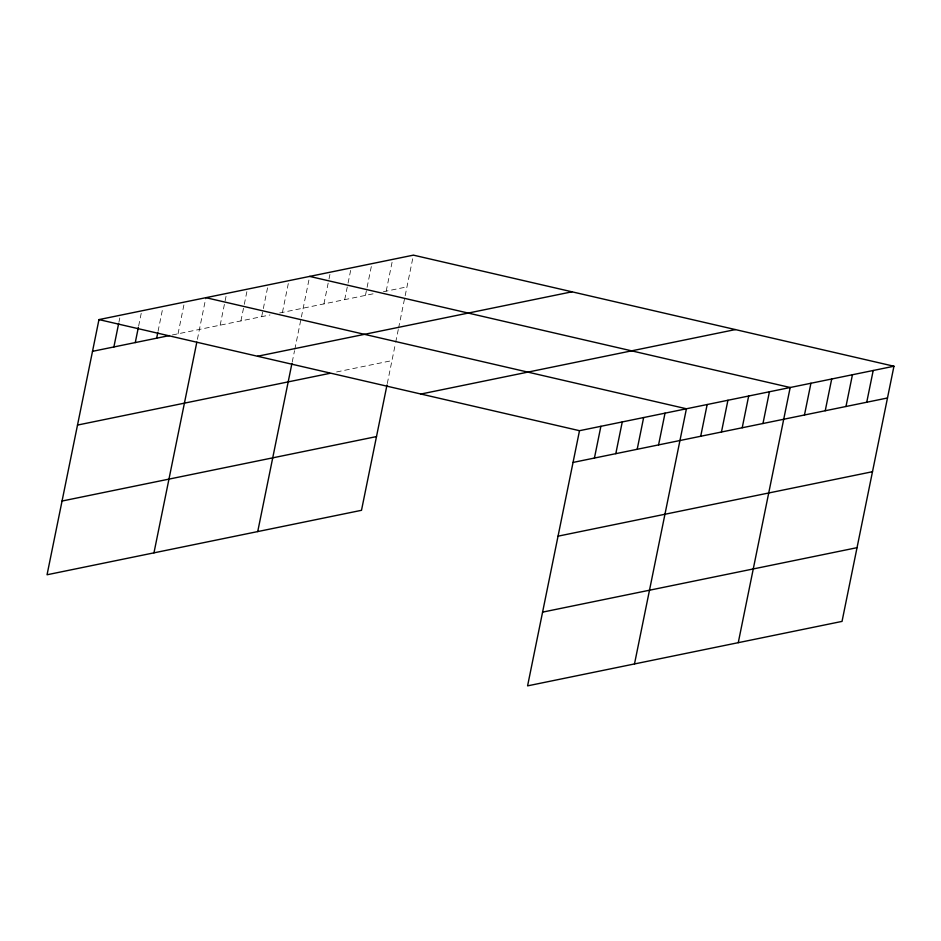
<?xml version="1.0" encoding="UTF-8"?>
<svg xmlns="http://www.w3.org/2000/svg" width="941" height="941" viewBox="0 0 941 941"><rect width="100%" height="100%" fill="white"/><g stroke="black" fill="none" stroke-linecap="round" stroke-linejoin="round"><path stroke-width="0.71" stroke-dasharray="4.71 3.53" d="M118.942 322.116L119.789 317.976M138.645 326.009L141.444 312.212M158.053 331.291L162.828 307.825M178.037 333.808L184.495 302.061M197.398 339.348L205.879 297.674M220.17 325.174L226.628 293.427M240.931 320.916L244.013 305.731M244.295 304.355L247.389 289.169M261.68 316.658L268.138 284.923M282.429 312.412L288.899 280.665M292.228 362.038L294.533 350.687M294.827 349.276L309.648 276.407M323.939 303.896L328.715 280.442M328.997 279.054L330.397 272.161M344.7 299.65L347.782 284.464M348.064 283.088L351.158 267.903M365.449 295.392L371.907 263.645M386.198 291.134L392.656 259.398M387.292 383.552L395.42 343.594M395.702 342.183L398.302 329.421M398.596 328.009L413.417 255.14M172.332 334.972L269.985 314.964M279.665 312.977L375.13 293.404M383.434 291.71L406.959 286.887M336.607 371.954L391.95 360.615"/><path stroke-width="1.41" d="M893.95 366.237L579.503 430.696L527.583 685.86L842.03 621.401L893.95 366.237L413.417 255.14L98.97 319.599L47.05 574.763L361.497 510.304L386.998 384.987M113.885 346.958L118.66 323.492M135.269 342.571L138.362 327.386M156.653 338.195L157.782 332.667M153.959 552.849L196.822 342.183M257.728 531.583L291.933 363.449M594.43 458.055L600.887 426.308M615.802 453.668L622.26 421.921M637.186 449.292L643.644 417.545M658.571 444.905L665.028 413.158M634.493 663.946L686.412 408.77L205.879 297.674M700.704 436.271L707.162 404.524M721.465 432.013L727.922 400.266M742.214 427.755L748.671 396.008M762.975 423.509L769.432 391.762M738.262 642.679L790.181 387.504L309.648 276.407M804.473 414.993L810.93 383.246M825.233 410.746L831.691 379M845.983 406.488L852.44 374.741M866.743 402.23L873.201 370.495M92.512 351.334L169.486 335.561M257.54 356.251L571.987 291.804M77.503 425.073L329.691 373.377M420.921 394.032L735.368 329.573M62.047 501.035L376.506 436.577M573.045 462.431L887.492 397.984M558.037 536.17L872.495 471.712M542.581 612.132L857.039 547.674M98.97 319.599L579.503 430.696"/></g></svg>
